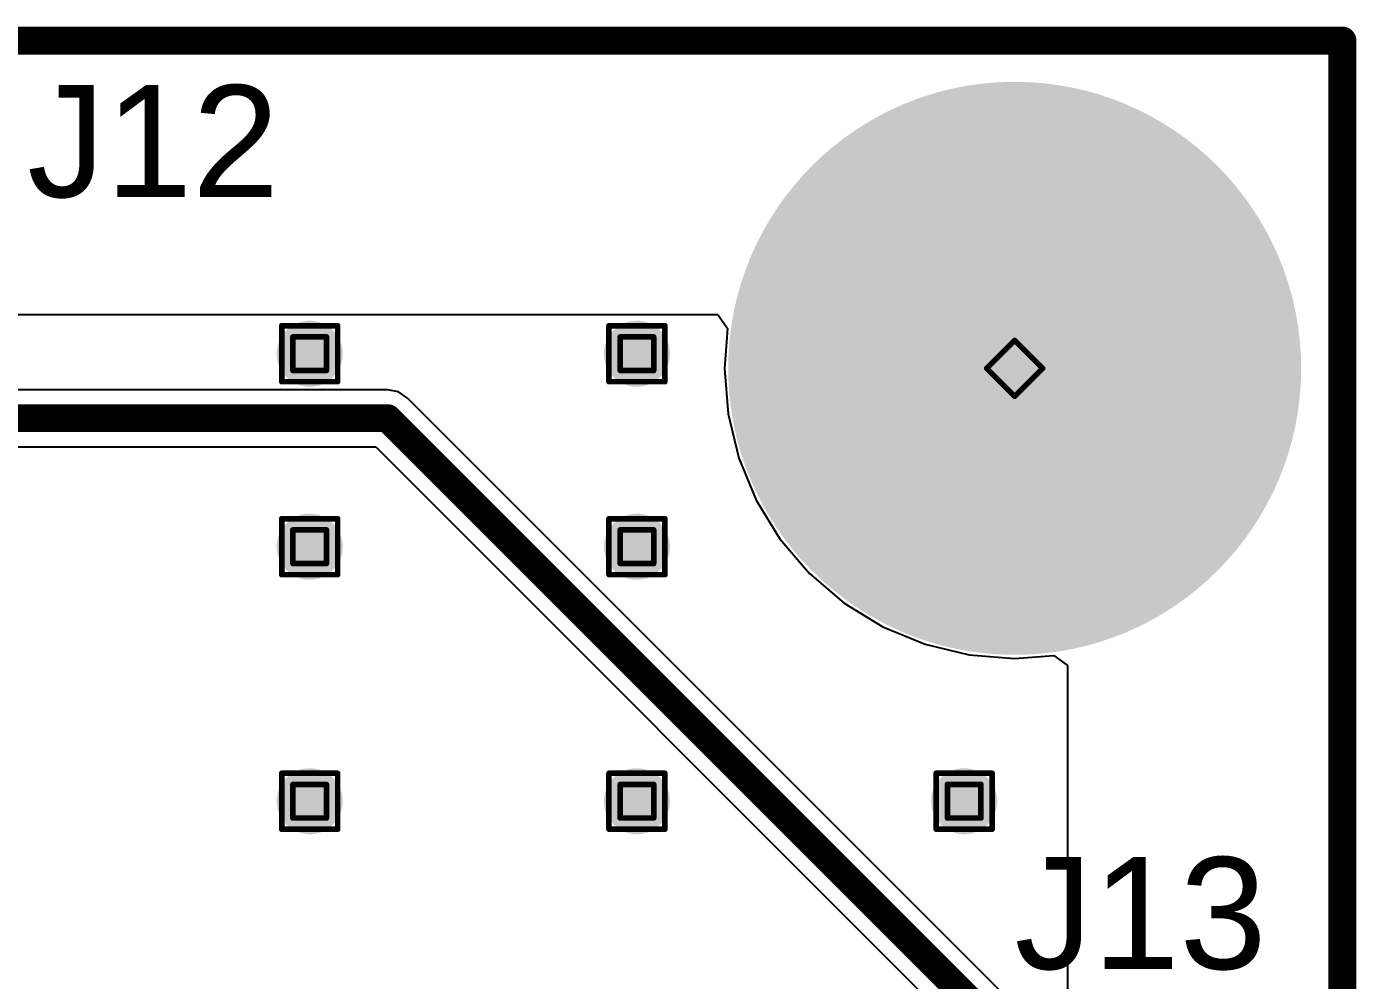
# Model space of a CAD drawing. Header units: inches. Extents: x -0.3 to 9.9, y -0.4 to 5.
# Drawn here: x 4.1548 to 4.6302, y 2.4319 to 2.7729 of the extents above; entities that cross this region are included whole.
import ezdxf

# ---------------------------------------------------------------- set-up
doc = ezdxf.new("R2010")
doc.units = ezdxf.units.IN
doc.header["$MEASUREMENT"] = 0
for name, color, linetype in [('Board Outline', 216, 'Continuous'), ('Bottom Layer', 5, 'Continuous'), ('Bottom Solder', 6, 'Continuous'), ('Drill Drawing', 1, 'Continuous'), ('Multi-Layer', 9, 'Continuous'), ('Pad Holes', 156, 'Continuous'), ('Top Layer', 1, 'Continuous'), ('Top Overlay', 2, 'Continuous'), ('Top Solder', 216, 'Continuous'), ('Via Holes', 16, 'Continuous')]:
    doc.layers.add(name, color=color, linetype=linetype)
doc.styles.add('Arial', font='', dxfattribs={"height": 0.2})
doc.styles.get('Arial').set_extended_font_data('Arial')

msp = doc.modelspace()

# ---------------------------------------------------------------- hatches: boundary and pattern name
at = {"layer": 'Bottom Layer'}
h = msp.add_hatch(color=5, dxfattribs=at)
edge = h.paths.add_edge_path()
edge.add_arc((4.50805, 2.65077), 0.09843, 0, 360)
h = msp.add_hatch(color=5, dxfattribs=at)
edge = h.paths.add_edge_path()
edge.add_arc((4.256, 2.656), 0.01181, 0, 360)
h = msp.add_hatch(color=5, dxfattribs=at)
edge = h.paths.add_edge_path()
edge.add_arc((4.373, 2.656), 0.01181, 0, 360)
h = msp.add_hatch(color=5, dxfattribs=at)
edge = h.paths.add_edge_path()
edge.add_arc((4.256, 2.587), 0.01181, 0, 360)
h = msp.add_hatch(color=5, dxfattribs=at)
edge = h.paths.add_edge_path()
edge.add_arc((4.373, 2.587), 0.01181, 0, 360)
h = msp.add_hatch(color=5, dxfattribs=at)
edge = h.paths.add_edge_path()
edge.add_arc((4.256, 2.496), 0.01181, 0, 360)
h = msp.add_hatch(color=5, dxfattribs=at)
edge = h.paths.add_edge_path()
edge.add_arc((4.373, 2.496), 0.01181, 0, 360)
h = msp.add_hatch(color=5, dxfattribs=at)
edge = h.paths.add_edge_path()
edge.add_arc((4.49, 2.496), 0.01181, 0, 360)
at = {"layer": 'Bottom Solder'}
h = msp.add_hatch(color=6, dxfattribs=at)
edge = h.paths.add_edge_path()
edge.add_arc((4.50805, 2.65077), 0.10243, 0, 360)
h = msp.add_hatch(color=6, dxfattribs=at)
edge = h.paths.add_edge_path()
edge.add_arc((4.256, 2.656), 0.00591, 0, 360)
h = msp.add_hatch(color=6, dxfattribs=at)
edge = h.paths.add_edge_path()
edge.add_arc((4.373, 2.656), 0.00591, 0, 360)
h = msp.add_hatch(color=6, dxfattribs=at)
edge = h.paths.add_edge_path()
edge.add_arc((4.256, 2.587), 0.00591, 0, 360)
h = msp.add_hatch(color=6, dxfattribs=at)
edge = h.paths.add_edge_path()
edge.add_arc((4.373, 2.587), 0.00591, 0, 360)
h = msp.add_hatch(color=6, dxfattribs=at)
edge = h.paths.add_edge_path()
edge.add_arc((4.256, 2.496), 0.00591, 0, 360)
h = msp.add_hatch(color=6, dxfattribs=at)
edge = h.paths.add_edge_path()
edge.add_arc((4.373, 2.496), 0.00591, 0, 360)
h = msp.add_hatch(color=6, dxfattribs=at)
edge = h.paths.add_edge_path()
edge.add_arc((4.49, 2.496), 0.00591, 0, 360)
at = {"layer": 'Multi-Layer'}
h = msp.add_hatch(color=9, dxfattribs=at)
edge = h.paths.add_edge_path()
edge.add_arc((4.50805, 2.65077), 0.09843, 0, 360)
at = {"layer": 'Pad Holes'}
h = msp.add_hatch(color=7, dxfattribs=at)
edge = h.paths.add_edge_path()
edge.add_arc((4.50805, 2.65077), 0.06102, 0, 360)
at = {"layer": 'Top Layer'}
h = msp.add_hatch(color=1, dxfattribs=at)
edge = h.paths.add_edge_path()
edge.add_arc((4.50805, 2.65077), 0.09843, 0, 360)
h = msp.add_hatch(color=1, dxfattribs=at)
edge = h.paths.add_edge_path()
edge.add_arc((4.256, 2.656), 0.01181, 0, 360)
h = msp.add_hatch(color=1, dxfattribs=at)
edge = h.paths.add_edge_path()
edge.add_arc((4.373, 2.656), 0.01181, 0, 360)
h = msp.add_hatch(color=1, dxfattribs=at)
edge = h.paths.add_edge_path()
edge.add_arc((4.256, 2.587), 0.01181, 0, 360)
h = msp.add_hatch(color=1, dxfattribs=at)
edge = h.paths.add_edge_path()
edge.add_arc((4.373, 2.587), 0.01181, 0, 360)
h = msp.add_hatch(color=1, dxfattribs=at)
edge = h.paths.add_edge_path()
edge.add_arc((4.256, 2.496), 0.01181, 0, 360)
h = msp.add_hatch(color=1, dxfattribs=at)
edge = h.paths.add_edge_path()
edge.add_arc((4.373, 2.496), 0.01181, 0, 360)
h = msp.add_hatch(color=1, dxfattribs=at)
edge = h.paths.add_edge_path()
edge.add_arc((4.49, 2.496), 0.01181, 0, 360)
at = {"layer": 'Top Solder'}
h = msp.add_hatch(color=216, dxfattribs=at)
edge = h.paths.add_edge_path()
edge.add_arc((4.50805, 2.65077), 0.10243, 0, 360)
h = msp.add_hatch(color=216, dxfattribs=at)
edge = h.paths.add_edge_path()
edge.add_arc((4.256, 2.656), 0.00591, 0, 360)
h = msp.add_hatch(color=216, dxfattribs=at)
edge = h.paths.add_edge_path()
edge.add_arc((4.373, 2.656), 0.00591, 0, 360)
h = msp.add_hatch(color=216, dxfattribs=at)
edge = h.paths.add_edge_path()
edge.add_arc((4.256, 2.587), 0.00591, 0, 360)
h = msp.add_hatch(color=216, dxfattribs=at)
edge = h.paths.add_edge_path()
edge.add_arc((4.373, 2.587), 0.00591, 0, 360)
h = msp.add_hatch(color=216, dxfattribs=at)
edge = h.paths.add_edge_path()
edge.add_arc((4.256, 2.496), 0.00591, 0, 360)
h = msp.add_hatch(color=216, dxfattribs=at)
edge = h.paths.add_edge_path()
edge.add_arc((4.373, 2.496), 0.00591, 0, 360)
h = msp.add_hatch(color=216, dxfattribs=at)
edge = h.paths.add_edge_path()
edge.add_arc((4.49, 2.496), 0.00591, 0, 360)
at = {"layer": 'Via Holes'}
h = msp.add_hatch(color=7, dxfattribs=at)
edge = h.paths.add_edge_path()
edge.add_arc((4.256, 2.656), 0.00591, 0, 360)
h = msp.add_hatch(color=7, dxfattribs=at)
edge = h.paths.add_edge_path()
edge.add_arc((4.373, 2.656), 0.00591, 0, 360)
h = msp.add_hatch(color=7, dxfattribs=at)
edge = h.paths.add_edge_path()
edge.add_arc((4.256, 2.587), 0.00591, 0, 360)
h = msp.add_hatch(color=7, dxfattribs=at)
edge = h.paths.add_edge_path()
edge.add_arc((4.373, 2.587), 0.00591, 0, 360)
h = msp.add_hatch(color=7, dxfattribs=at)
edge = h.paths.add_edge_path()
edge.add_arc((4.256, 2.496), 0.00591, 0, 360)
h = msp.add_hatch(color=7, dxfattribs=at)
edge = h.paths.add_edge_path()
edge.add_arc((4.373, 2.496), 0.00591, 0, 360)
h = msp.add_hatch(color=7, dxfattribs=at)
edge = h.paths.add_edge_path()
edge.add_arc((4.49, 2.496), 0.00591, 0, 360)

# ---------------------------------------------------------------- linework, layer by layer
at = {"layer": 'Board Outline'}
for points in [[(-0.11718, 2.76795, 0.01, 0.01, 0), (4.62523, 2.76795, 0.01, 0.01, 0)], [(4.62523, 2.76795, 0.01, 0.01, 0), (4.62523, -0.122, 0.01, 0.01, 0)]]:
    msp.add_lwpolyline(points, format="xyseb", dxfattribs=at)
msp.add_lwpolyline([(4.62273, 2.76795, 0.005, 0.005, 1), (4.62773, 2.76795, 0.005, 0.005, 1)], format="xyseb", close=True, dxfattribs=at)
msp.add_lwpolyline([(4.62273, 2.76795, 0.005, 0.005, 1), (4.62773, 2.76795, 0.005, 0.005, 1)], format="xyseb", close=True, dxfattribs=at)
at = {"layer": 'Bottom Layer'}
for p, q in [((3.98098, 2.67), (4.40193, 2.67)), ((4.40193, 2.67), (4.40543, 2.665)), ((4.40543, 2.665), (4.40431, 2.65077)), ((4.40431, 2.65077), (4.40559, 2.63454)), ((4.28382, 2.64314), (3.98098, 2.64314)), ((4.28772, 2.64237), (4.28382, 2.64314)), ((4.29103, 2.64016), (4.28772, 2.64237)), ((4.52238, 2.40881), (4.29103, 2.64016)), ((4.40559, 2.63454), (4.40939, 2.61871)), ((3.98098, 2.62275), (4.2796, 2.62275)), ((4.2796, 2.62275), (4.527, 2.37535)), ((4.40939, 2.61871), (4.41562, 2.60367)), ((4.41562, 2.60367), (4.42412, 2.58979)), ((4.42412, 2.58979), (4.4347, 2.57741)), ((4.4347, 2.57741), (4.44707, 2.56684)), ((4.44707, 2.56684), (4.46096, 2.55833)), ((4.46096, 2.55833), (4.476, 2.5521)), ((4.476, 2.5521), (4.49182, 2.5483)), ((4.49182, 2.5483), (4.50805, 2.54703)), ((4.50805, 2.54703), (4.522, 2.54812)), ((4.522, 2.54812), (4.527, 2.5445)), ((4.527, 2.5445), (4.527, 2.41072))]:
    msp.add_line(p, q, dxfattribs=at)
for points in [[(3.93582, 2.63295, 0.01, 0.01, 0), (4.28382, 2.63295, 0.01, 0.01, 0)], [(4.28382, 2.63295, 0.01, 0.01, 0), (4.58382, 2.33295, 0.01, 0.01, 0)]]:
    msp.add_lwpolyline(points, format="xyseb", dxfattribs=at)
msp.add_lwpolyline([(4.28132, 2.63295, 0.005, 0.005, 1), (4.28632, 2.63295, 0.005, 0.005, 1)], format="xyseb", close=True, dxfattribs=at)
msp.add_lwpolyline([(4.28132, 2.63295, 0.005, 0.005, 1), (4.28632, 2.63295, 0.005, 0.005, 1)], format="xyseb", close=True, dxfattribs=at)
at = {"layer": 'Drill Drawing'}
for points in [[(4.246, 2.666, 0.002, 0.002, 0), (4.266, 2.666, 0.002, 0.002, 0)], [(4.246, 2.646, 0.002, 0.002, 0), (4.246, 2.666, 0.002, 0.002, 0)], [(4.25, 2.662, 0.002, 0.002, 0), (4.262, 2.662, 0.002, 0.002, 0)], [(4.25, 2.65, 0.002, 0.002, 0), (4.25, 2.662, 0.002, 0.002, 0)], [(4.262, 2.65, 0.002, 0.002, 0), (4.262, 2.662, 0.002, 0.002, 0)], [(4.266, 2.646, 0.002, 0.002, 0), (4.266, 2.666, 0.002, 0.002, 0)], [(4.363, 2.666, 0.002, 0.002, 0), (4.383, 2.666, 0.002, 0.002, 0)], [(4.363, 2.646, 0.002, 0.002, 0), (4.363, 2.666, 0.002, 0.002, 0)], [(4.367, 2.662, 0.002, 0.002, 0), (4.379, 2.662, 0.002, 0.002, 0)], [(4.367, 2.65, 0.002, 0.002, 0), (4.367, 2.662, 0.002, 0.002, 0)], [(4.379, 2.65, 0.002, 0.002, 0), (4.379, 2.662, 0.002, 0.002, 0)], [(4.383, 2.646, 0.002, 0.002, 0), (4.383, 2.666, 0.002, 0.002, 0)], [(4.49805, 2.65077, 0.002, 0.002, 0), (4.50805, 2.66077, 0.002, 0.002, 0)], [(4.50805, 2.66077, 0.002, 0.002, 0), (4.51805, 2.65077, 0.002, 0.002, 0)], [(4.25, 2.65, 0.002, 0.002, 0), (4.262, 2.65, 0.002, 0.002, 0)], [(4.367, 2.65, 0.002, 0.002, 0), (4.379, 2.65, 0.002, 0.002, 0)], [(4.49805, 2.65077, 0.002, 0.002, 0), (4.50805, 2.64077, 0.002, 0.002, 0)], [(4.50805, 2.64077, 0.002, 0.002, 0), (4.51805, 2.65077, 0.002, 0.002, 0)], [(4.246, 2.646, 0.002, 0.002, 0), (4.266, 2.646, 0.002, 0.002, 0)], [(4.363, 2.646, 0.002, 0.002, 0), (4.383, 2.646, 0.002, 0.002, 0)], [(4.246, 2.597, 0.002, 0.002, 0), (4.266, 2.597, 0.002, 0.002, 0)], [(4.246, 2.577, 0.002, 0.002, 0), (4.246, 2.597, 0.002, 0.002, 0)], [(4.266, 2.577, 0.002, 0.002, 0), (4.266, 2.597, 0.002, 0.002, 0)], [(4.363, 2.597, 0.002, 0.002, 0), (4.383, 2.597, 0.002, 0.002, 0)], [(4.363, 2.577, 0.002, 0.002, 0), (4.363, 2.597, 0.002, 0.002, 0)], [(4.383, 2.577, 0.002, 0.002, 0), (4.383, 2.597, 0.002, 0.002, 0)], [(4.25, 2.593, 0.002, 0.002, 0), (4.262, 2.593, 0.002, 0.002, 0)], [(4.25, 2.581, 0.002, 0.002, 0), (4.25, 2.593, 0.002, 0.002, 0)], [(4.262, 2.581, 0.002, 0.002, 0), (4.262, 2.593, 0.002, 0.002, 0)], [(4.367, 2.593, 0.002, 0.002, 0), (4.379, 2.593, 0.002, 0.002, 0)], [(4.367, 2.581, 0.002, 0.002, 0), (4.367, 2.593, 0.002, 0.002, 0)], [(4.379, 2.581, 0.002, 0.002, 0), (4.379, 2.593, 0.002, 0.002, 0)], [(4.25, 2.581, 0.002, 0.002, 0), (4.262, 2.581, 0.002, 0.002, 0)], [(4.367, 2.581, 0.002, 0.002, 0), (4.379, 2.581, 0.002, 0.002, 0)], [(4.246, 2.577, 0.002, 0.002, 0), (4.266, 2.577, 0.002, 0.002, 0)], [(4.363, 2.577, 0.002, 0.002, 0), (4.383, 2.577, 0.002, 0.002, 0)], [(4.246, 2.506, 0.002, 0.002, 0), (4.266, 2.506, 0.002, 0.002, 0)], [(4.246, 2.486, 0.002, 0.002, 0), (4.246, 2.506, 0.002, 0.002, 0)], [(4.266, 2.486, 0.002, 0.002, 0), (4.266, 2.506, 0.002, 0.002, 0)], [(4.363, 2.506, 0.002, 0.002, 0), (4.383, 2.506, 0.002, 0.002, 0)], [(4.363, 2.486, 0.002, 0.002, 0), (4.363, 2.506, 0.002, 0.002, 0)], [(4.383, 2.486, 0.002, 0.002, 0), (4.383, 2.506, 0.002, 0.002, 0)], [(4.48, 2.506, 0.002, 0.002, 0), (4.5, 2.506, 0.002, 0.002, 0)], [(4.48, 2.486, 0.002, 0.002, 0), (4.48, 2.506, 0.002, 0.002, 0)], [(4.5, 2.486, 0.002, 0.002, 0), (4.5, 2.506, 0.002, 0.002, 0)], [(4.25, 2.502, 0.002, 0.002, 0), (4.262, 2.502, 0.002, 0.002, 0)], [(4.25, 2.49, 0.002, 0.002, 0), (4.25, 2.502, 0.002, 0.002, 0)], [(4.262, 2.49, 0.002, 0.002, 0), (4.262, 2.502, 0.002, 0.002, 0)], [(4.367, 2.502, 0.002, 0.002, 0), (4.379, 2.502, 0.002, 0.002, 0)], [(4.367, 2.49, 0.002, 0.002, 0), (4.367, 2.502, 0.002, 0.002, 0)], [(4.379, 2.49, 0.002, 0.002, 0), (4.379, 2.502, 0.002, 0.002, 0)], [(4.484, 2.502, 0.002, 0.002, 0), (4.496, 2.502, 0.002, 0.002, 0)], [(4.484, 2.49, 0.002, 0.002, 0), (4.484, 2.502, 0.002, 0.002, 0)], [(4.496, 2.49, 0.002, 0.002, 0), (4.496, 2.502, 0.002, 0.002, 0)], [(4.246, 2.486, 0.002, 0.002, 0), (4.266, 2.486, 0.002, 0.002, 0)], [(4.25, 2.49, 0.002, 0.002, 0), (4.262, 2.49, 0.002, 0.002, 0)], [(4.363, 2.486, 0.002, 0.002, 0), (4.383, 2.486, 0.002, 0.002, 0)], [(4.367, 2.49, 0.002, 0.002, 0), (4.379, 2.49, 0.002, 0.002, 0)], [(4.48, 2.486, 0.002, 0.002, 0), (4.5, 2.486, 0.002, 0.002, 0)], [(4.484, 2.49, 0.002, 0.002, 0), (4.496, 2.49, 0.002, 0.002, 0)]]:
    msp.add_lwpolyline(points, format="xyseb", dxfattribs=at)
for points in [[(4.2455, 2.666, 0.001, 0.001, 1), (4.2465, 2.666, 0.001, 0.001, 1)], [(4.2455, 2.666, 0.001, 0.001, 1), (4.2465, 2.666, 0.001, 0.001, 1)], [(4.2495, 2.662, 0.001, 0.001, 1), (4.2505, 2.662, 0.001, 0.001, 1)], [(4.2495, 2.662, 0.001, 0.001, 1), (4.2505, 2.662, 0.001, 0.001, 1)], [(4.2615, 2.662, 0.001, 0.001, 1), (4.2625, 2.662, 0.001, 0.001, 1)], [(4.2615, 2.662, 0.001, 0.001, 1), (4.2625, 2.662, 0.001, 0.001, 1)], [(4.2655, 2.666, 0.001, 0.001, 1), (4.2665, 2.666, 0.001, 0.001, 1)], [(4.2655, 2.666, 0.001, 0.001, 1), (4.2665, 2.666, 0.001, 0.001, 1)], [(4.3625, 2.666, 0.001, 0.001, 1), (4.3635, 2.666, 0.001, 0.001, 1)], [(4.3625, 2.666, 0.001, 0.001, 1), (4.3635, 2.666, 0.001, 0.001, 1)], [(4.3665, 2.662, 0.001, 0.001, 1), (4.3675, 2.662, 0.001, 0.001, 1)], [(4.3665, 2.662, 0.001, 0.001, 1), (4.3675, 2.662, 0.001, 0.001, 1)], [(4.3785, 2.662, 0.001, 0.001, 1), (4.3795, 2.662, 0.001, 0.001, 1)], [(4.3785, 2.662, 0.001, 0.001, 1), (4.3795, 2.662, 0.001, 0.001, 1)], [(4.3825, 2.666, 0.001, 0.001, 1), (4.3835, 2.666, 0.001, 0.001, 1)], [(4.3825, 2.666, 0.001, 0.001, 1), (4.3835, 2.666, 0.001, 0.001, 1)], [(4.50755, 2.66077, 0.001, 0.001, 1), (4.50855, 2.66077, 0.001, 0.001, 1)], [(4.50755, 2.66077, 0.001, 0.001, 1), (4.50855, 2.66077, 0.001, 0.001, 1)], [(4.2495, 2.65, 0.001, 0.001, 1), (4.2505, 2.65, 0.001, 0.001, 1)], [(4.2495, 2.65, 0.001, 0.001, 1), (4.2505, 2.65, 0.001, 0.001, 1)], [(4.2615, 2.65, 0.001, 0.001, 1), (4.2625, 2.65, 0.001, 0.001, 1)], [(4.2615, 2.65, 0.001, 0.001, 1), (4.2625, 2.65, 0.001, 0.001, 1)], [(4.3665, 2.65, 0.001, 0.001, 1), (4.3675, 2.65, 0.001, 0.001, 1)], [(4.3665, 2.65, 0.001, 0.001, 1), (4.3675, 2.65, 0.001, 0.001, 1)], [(4.3785, 2.65, 0.001, 0.001, 1), (4.3795, 2.65, 0.001, 0.001, 1)], [(4.3785, 2.65, 0.001, 0.001, 1), (4.3795, 2.65, 0.001, 0.001, 1)], [(4.49755, 2.65077, 0.001, 0.001, 1), (4.49855, 2.65077, 0.001, 0.001, 1)], [(4.49755, 2.65077, 0.001, 0.001, 1), (4.49855, 2.65077, 0.001, 0.001, 1)], [(4.51755, 2.65077, 0.001, 0.001, 1), (4.51855, 2.65077, 0.001, 0.001, 1)], [(4.51755, 2.65077, 0.001, 0.001, 1), (4.51855, 2.65077, 0.001, 0.001, 1)], [(4.2455, 2.646, 0.001, 0.001, 1), (4.2465, 2.646, 0.001, 0.001, 1)], [(4.2455, 2.646, 0.001, 0.001, 1), (4.2465, 2.646, 0.001, 0.001, 1)], [(4.2655, 2.646, 0.001, 0.001, 1), (4.2665, 2.646, 0.001, 0.001, 1)], [(4.2655, 2.646, 0.001, 0.001, 1), (4.2665, 2.646, 0.001, 0.001, 1)], [(4.3625, 2.646, 0.001, 0.001, 1), (4.3635, 2.646, 0.001, 0.001, 1)], [(4.3625, 2.646, 0.001, 0.001, 1), (4.3635, 2.646, 0.001, 0.001, 1)], [(4.3825, 2.646, 0.001, 0.001, 1), (4.3835, 2.646, 0.001, 0.001, 1)], [(4.3825, 2.646, 0.001, 0.001, 1), (4.3835, 2.646, 0.001, 0.001, 1)], [(4.50755, 2.64077, 0.001, 0.001, 1), (4.50855, 2.64077, 0.001, 0.001, 1)], [(4.50755, 2.64077, 0.001, 0.001, 1), (4.50855, 2.64077, 0.001, 0.001, 1)], [(4.2455, 2.597, 0.001, 0.001, 1), (4.2465, 2.597, 0.001, 0.001, 1)], [(4.2455, 2.597, 0.001, 0.001, 1), (4.2465, 2.597, 0.001, 0.001, 1)], [(4.2655, 2.597, 0.001, 0.001, 1), (4.2665, 2.597, 0.001, 0.001, 1)], [(4.2655, 2.597, 0.001, 0.001, 1), (4.2665, 2.597, 0.001, 0.001, 1)], [(4.3625, 2.597, 0.001, 0.001, 1), (4.3635, 2.597, 0.001, 0.001, 1)], [(4.3625, 2.597, 0.001, 0.001, 1), (4.3635, 2.597, 0.001, 0.001, 1)], [(4.3825, 2.597, 0.001, 0.001, 1), (4.3835, 2.597, 0.001, 0.001, 1)], [(4.3825, 2.597, 0.001, 0.001, 1), (4.3835, 2.597, 0.001, 0.001, 1)], [(4.2495, 2.593, 0.001, 0.001, 1), (4.2505, 2.593, 0.001, 0.001, 1)], [(4.2495, 2.593, 0.001, 0.001, 1), (4.2505, 2.593, 0.001, 0.001, 1)], [(4.2615, 2.593, 0.001, 0.001, 1), (4.2625, 2.593, 0.001, 0.001, 1)], [(4.2615, 2.593, 0.001, 0.001, 1), (4.2625, 2.593, 0.001, 0.001, 1)], [(4.3665, 2.593, 0.001, 0.001, 1), (4.3675, 2.593, 0.001, 0.001, 1)], [(4.3665, 2.593, 0.001, 0.001, 1), (4.3675, 2.593, 0.001, 0.001, 1)], [(4.3785, 2.593, 0.001, 0.001, 1), (4.3795, 2.593, 0.001, 0.001, 1)], [(4.3785, 2.593, 0.001, 0.001, 1), (4.3795, 2.593, 0.001, 0.001, 1)], [(4.2495, 2.581, 0.001, 0.001, 1), (4.2505, 2.581, 0.001, 0.001, 1)], [(4.2495, 2.581, 0.001, 0.001, 1), (4.2505, 2.581, 0.001, 0.001, 1)], [(4.2615, 2.581, 0.001, 0.001, 1), (4.2625, 2.581, 0.001, 0.001, 1)], [(4.2615, 2.581, 0.001, 0.001, 1), (4.2625, 2.581, 0.001, 0.001, 1)], [(4.3665, 2.581, 0.001, 0.001, 1), (4.3675, 2.581, 0.001, 0.001, 1)], [(4.3665, 2.581, 0.001, 0.001, 1), (4.3675, 2.581, 0.001, 0.001, 1)], [(4.3785, 2.581, 0.001, 0.001, 1), (4.3795, 2.581, 0.001, 0.001, 1)], [(4.3785, 2.581, 0.001, 0.001, 1), (4.3795, 2.581, 0.001, 0.001, 1)], [(4.2455, 2.577, 0.001, 0.001, 1), (4.2465, 2.577, 0.001, 0.001, 1)], [(4.2455, 2.577, 0.001, 0.001, 1), (4.2465, 2.577, 0.001, 0.001, 1)], [(4.2655, 2.577, 0.001, 0.001, 1), (4.2665, 2.577, 0.001, 0.001, 1)], [(4.2655, 2.577, 0.001, 0.001, 1), (4.2665, 2.577, 0.001, 0.001, 1)], [(4.3625, 2.577, 0.001, 0.001, 1), (4.3635, 2.577, 0.001, 0.001, 1)], [(4.3625, 2.577, 0.001, 0.001, 1), (4.3635, 2.577, 0.001, 0.001, 1)], [(4.3825, 2.577, 0.001, 0.001, 1), (4.3835, 2.577, 0.001, 0.001, 1)], [(4.3825, 2.577, 0.001, 0.001, 1), (4.3835, 2.577, 0.001, 0.001, 1)], [(4.2455, 2.506, 0.001, 0.001, 1), (4.2465, 2.506, 0.001, 0.001, 1)], [(4.2455, 2.506, 0.001, 0.001, 1), (4.2465, 2.506, 0.001, 0.001, 1)], [(4.2655, 2.506, 0.001, 0.001, 1), (4.2665, 2.506, 0.001, 0.001, 1)], [(4.2655, 2.506, 0.001, 0.001, 1), (4.2665, 2.506, 0.001, 0.001, 1)], [(4.3625, 2.506, 0.001, 0.001, 1), (4.3635, 2.506, 0.001, 0.001, 1)], [(4.3625, 2.506, 0.001, 0.001, 1), (4.3635, 2.506, 0.001, 0.001, 1)], [(4.3825, 2.506, 0.001, 0.001, 1), (4.3835, 2.506, 0.001, 0.001, 1)], [(4.3825, 2.506, 0.001, 0.001, 1), (4.3835, 2.506, 0.001, 0.001, 1)], [(4.4795, 2.506, 0.001, 0.001, 1), (4.4805, 2.506, 0.001, 0.001, 1)], [(4.4795, 2.506, 0.001, 0.001, 1), (4.4805, 2.506, 0.001, 0.001, 1)], [(4.4995, 2.506, 0.001, 0.001, 1), (4.5005, 2.506, 0.001, 0.001, 1)], [(4.4995, 2.506, 0.001, 0.001, 1), (4.5005, 2.506, 0.001, 0.001, 1)], [(4.2495, 2.502, 0.001, 0.001, 1), (4.2505, 2.502, 0.001, 0.001, 1)], [(4.2495, 2.502, 0.001, 0.001, 1), (4.2505, 2.502, 0.001, 0.001, 1)], [(4.2615, 2.502, 0.001, 0.001, 1), (4.2625, 2.502, 0.001, 0.001, 1)], [(4.2615, 2.502, 0.001, 0.001, 1), (4.2625, 2.502, 0.001, 0.001, 1)], [(4.3665, 2.502, 0.001, 0.001, 1), (4.3675, 2.502, 0.001, 0.001, 1)], [(4.3665, 2.502, 0.001, 0.001, 1), (4.3675, 2.502, 0.001, 0.001, 1)], [(4.3785, 2.502, 0.001, 0.001, 1), (4.3795, 2.502, 0.001, 0.001, 1)], [(4.3785, 2.502, 0.001, 0.001, 1), (4.3795, 2.502, 0.001, 0.001, 1)], [(4.4835, 2.502, 0.001, 0.001, 1), (4.4845, 2.502, 0.001, 0.001, 1)], [(4.4835, 2.502, 0.001, 0.001, 1), (4.4845, 2.502, 0.001, 0.001, 1)], [(4.4955, 2.502, 0.001, 0.001, 1), (4.4965, 2.502, 0.001, 0.001, 1)], [(4.4955, 2.502, 0.001, 0.001, 1), (4.4965, 2.502, 0.001, 0.001, 1)], [(4.2455, 2.486, 0.001, 0.001, 1), (4.2465, 2.486, 0.001, 0.001, 1)], [(4.2455, 2.486, 0.001, 0.001, 1), (4.2465, 2.486, 0.001, 0.001, 1)], [(4.2495, 2.49, 0.001, 0.001, 1), (4.2505, 2.49, 0.001, 0.001, 1)], [(4.2495, 2.49, 0.001, 0.001, 1), (4.2505, 2.49, 0.001, 0.001, 1)], [(4.2615, 2.49, 0.001, 0.001, 1), (4.2625, 2.49, 0.001, 0.001, 1)], [(4.2615, 2.49, 0.001, 0.001, 1), (4.2625, 2.49, 0.001, 0.001, 1)], [(4.2655, 2.486, 0.001, 0.001, 1), (4.2665, 2.486, 0.001, 0.001, 1)], [(4.2655, 2.486, 0.001, 0.001, 1), (4.2665, 2.486, 0.001, 0.001, 1)], [(4.3625, 2.486, 0.001, 0.001, 1), (4.3635, 2.486, 0.001, 0.001, 1)], [(4.3625, 2.486, 0.001, 0.001, 1), (4.3635, 2.486, 0.001, 0.001, 1)], [(4.3665, 2.49, 0.001, 0.001, 1), (4.3675, 2.49, 0.001, 0.001, 1)], [(4.3665, 2.49, 0.001, 0.001, 1), (4.3675, 2.49, 0.001, 0.001, 1)], [(4.3785, 2.49, 0.001, 0.001, 1), (4.3795, 2.49, 0.001, 0.001, 1)], [(4.3785, 2.49, 0.001, 0.001, 1), (4.3795, 2.49, 0.001, 0.001, 1)], [(4.3825, 2.486, 0.001, 0.001, 1), (4.3835, 2.486, 0.001, 0.001, 1)], [(4.3825, 2.486, 0.001, 0.001, 1), (4.3835, 2.486, 0.001, 0.001, 1)], [(4.4795, 2.486, 0.001, 0.001, 1), (4.4805, 2.486, 0.001, 0.001, 1)], [(4.4795, 2.486, 0.001, 0.001, 1), (4.4805, 2.486, 0.001, 0.001, 1)], [(4.4835, 2.49, 0.001, 0.001, 1), (4.4845, 2.49, 0.001, 0.001, 1)], [(4.4835, 2.49, 0.001, 0.001, 1), (4.4845, 2.49, 0.001, 0.001, 1)], [(4.4955, 2.49, 0.001, 0.001, 1), (4.4965, 2.49, 0.001, 0.001, 1)], [(4.4955, 2.49, 0.001, 0.001, 1), (4.4965, 2.49, 0.001, 0.001, 1)], [(4.4995, 2.486, 0.001, 0.001, 1), (4.5005, 2.486, 0.001, 0.001, 1)], [(4.4995, 2.486, 0.001, 0.001, 1), (4.5005, 2.486, 0.001, 0.001, 1)]]:
    msp.add_lwpolyline(points, format="xyseb", close=True, dxfattribs=at)
at = {"layer": 'Top Layer'}
for p, q in [((4.07631, 2.67), (4.40193, 2.67)), ((4.40193, 2.67), (4.40543, 2.665)), ((4.40543, 2.665), (4.40431, 2.65077)), ((4.40431, 2.65077), (4.40559, 2.63454)), ((4.40559, 2.63454), (4.40939, 2.61871)), ((4.40939, 2.61871), (4.41562, 2.60367)), ((4.41562, 2.60367), (4.42412, 2.58979)), ((4.42412, 2.58979), (4.4347, 2.57741)), ((4.4347, 2.57741), (4.44707, 2.56684)), ((4.44707, 2.56684), (4.46096, 2.55833)), ((4.46096, 2.55833), (4.476, 2.5521)), ((4.476, 2.5521), (4.49182, 2.5483)), ((4.49182, 2.5483), (4.50805, 2.54703)), ((4.50805, 2.54703), (4.522, 2.54812)), ((4.522, 2.54812), (4.527, 2.5445)), ((4.527, 2.5445), (4.527, 2.25745))]:
    msp.add_line(p, q, dxfattribs=at)

# ---------------------------------------------------------------- texts
at = {"layer": 'Top Overlay', "style": 'Arial'}
for s, p in [('J12', (4.15502, 2.71201)), ('J13', (4.50802, 2.43601))]:
    msp.add_text(s, height=0.04, dxfattribs=at).set_placement(p)

doc.saveas('drawing.dxf')
